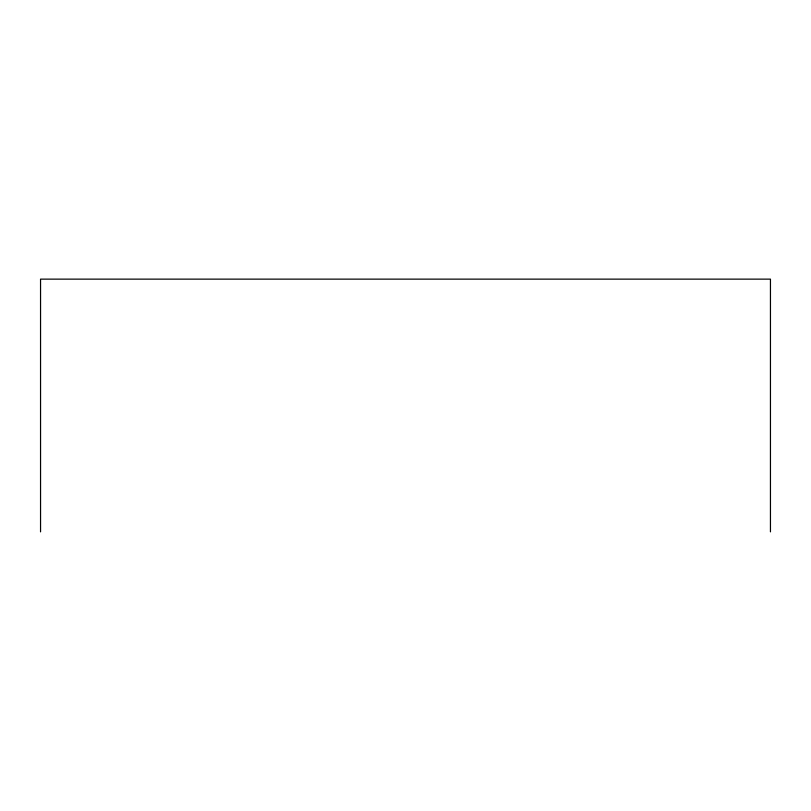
<?xml version="1.0" encoding="UTF-8"?>
<svg xmlns="http://www.w3.org/2000/svg" width="811" height="811" viewBox="0 0 811 811"><rect width="100%" height="100%" fill="white"/><g stroke="black" fill="none" stroke-linecap="round" stroke-linejoin="round"><path stroke-width="1.22" d="M770.45 531.864L770.45 279.136L40.55 279.136L40.55 531.864"/></g></svg>
